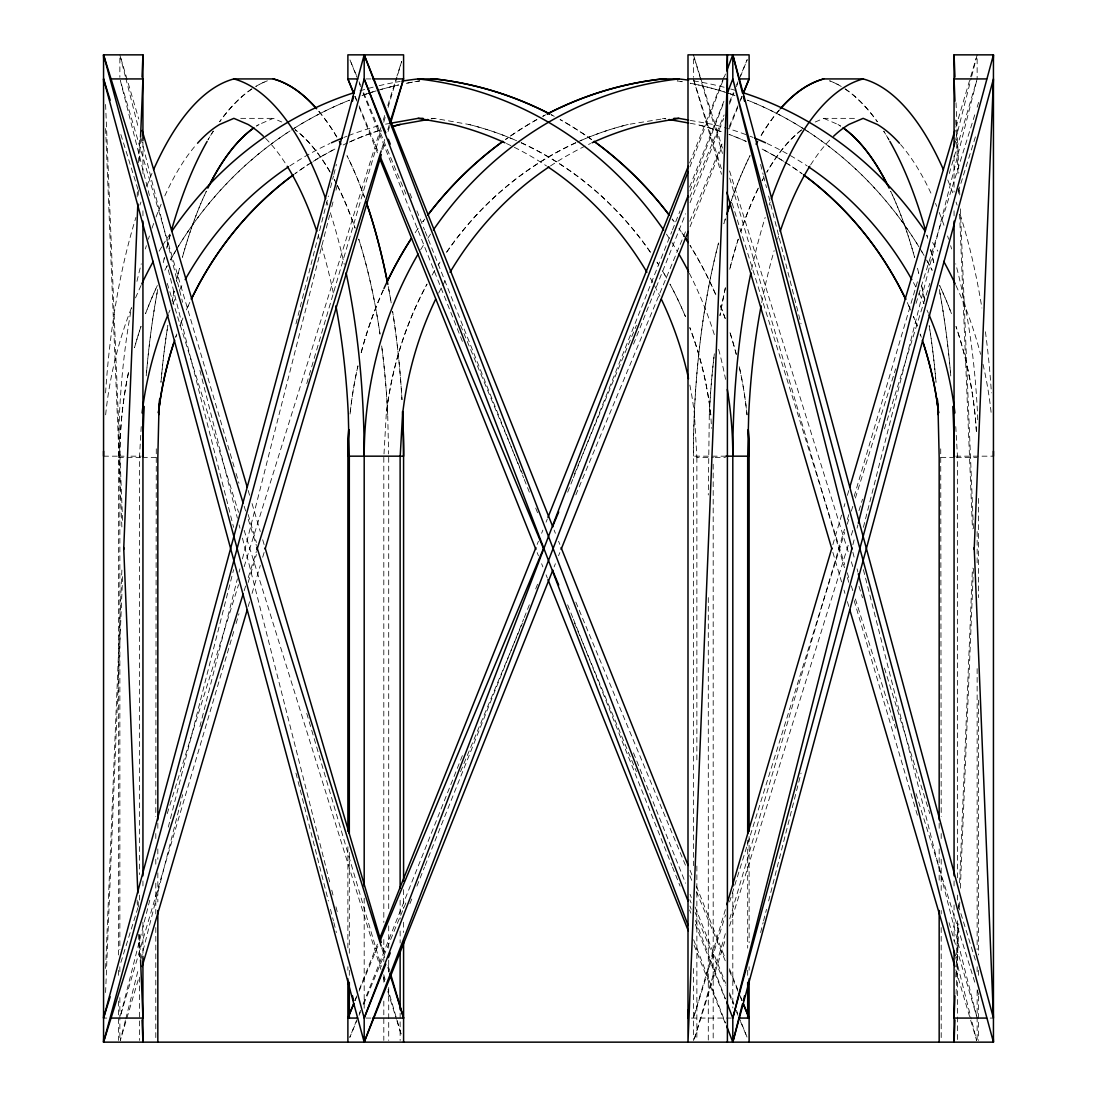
<?xml version="1.0" encoding="UTF-8"?>
<svg xmlns="http://www.w3.org/2000/svg" width="1097" height="1097" viewBox="0 0 1097 1097"><rect width="100%" height="100%" fill="white"/><g stroke="black" fill="none" stroke-linecap="round" stroke-linejoin="round"><path stroke-width="0.75" stroke-dasharray="5 3.75" d="M118.435 954.952L118.435 457.367L119.436 414.639A340.262 130.214 90 0 1 131.558 307.462M709.293 414.639A340.262 130.214 -90 0 1 714.366 353.687A340.262 130.214 90 0 0 709.293 414.639L708.292 494.98M105.586 968.459L122.028 566.395M137.139 196.857L137.413 190.014M138.537 162.63L139.511 138.688M105.586 992.538L122.658 575.089M138.181 195.266L138.469 188.423M139.58 161.053L140.498 138.812M955.734 977.002L956.09 968.459M956.159 966.745L956.57 956.474M956.653 954.774L958.051 920.548M958.531 908.577L958.819 901.734M959.587 882.907L972.463 568.109M956.022 994.252L958.888 924.099M959.587 906.986L959.861 900.143M960.355 888.172L973.437 568.246M141.225 426.596L139.484 457.367L139.484 874.583M156.281 448.824L155.801 816.442M384.005 453.952L386.226 414.639A340.262 314.359 90 0 1 427.062 284.068A340.262 314.359 -90 0 0 386.226 414.639M149.782 900.157L120.286 1016.412L234.127 630.158M168.307 827.083L233.606 569.672M295.957 323.889L328.387 196.006M330.499 187.71L333.447 176.082M333.872 174.423L336.395 164.454M125.346 1020.567L120.286 1040.491L138.743 978.044M125.771 1018.894L138.4 969.076M140.923 959.107L182.637 794.708M199.901 726.612L237.405 578.805M239.077 572.168L239.928 568.849M242.451 558.88L329.649 215.108M331.76 206.812L333.872 198.502M335.97 190.192L337.657 183.556M852.863 544.77L854.549 538.12M857.072 528.151L857.923 524.832M955.652 139.552L971.229 78.106M971.654 76.433L977.139 54.85L977.139 78.929L949.056 174.272M760.605 932.546L763.128 922.577M763.553 920.918L766.501 909.29M768.613 900.994L801.043 773.111M863.394 527.328L976.714 80.588M236.061 623.576L238.968 613.717M248.169 582.48L256.396 554.547M306.749 383.593L381.317 130.461M383.731 122.247L385.184 117.31M388.091 107.451L401.653 61.418L396.963 76.104M248.169 606.559L249.622 601.636M252.049 593.408L260.277 565.476M262.69 557.249L264.144 552.326M382.771 149.617L385.184 141.39M388.091 131.53L389.545 126.594M725.364 909.578L693.414 1018.071L725.501 915.049M832.856 544.674L841.564 515.096M843.991 506.869L844.951 503.592M847.378 495.364L848.831 490.441M955.83 127.17L976.165 58.141M725.364 933.67L693.894 1040.505L725.501 939.128M729.724 918.875L844.471 529.316M847.378 519.443L848.831 514.52M854.152 496.434L917.586 281.106M120.876 962.467L138.702 905.231M167.224 813.645L238.543 584.701M244.151 566.71L381.18 126.799M383.21 120.259L384.745 115.363M387.79 105.545L396.456 77.75M244.151 590.789L245.673 585.894M248.224 577.708L256.369 551.544M381.687 149.247L384.745 139.442M387.79 129.624L389.325 124.715M729.574 901.953L844.704 532.374M847.254 524.201L848.776 519.292M851.327 511.106L852.849 506.211M855.399 498.024L895.646 368.839M916.022 303.416L975.11 113.718M977.153 107.177L979.182 100.636M729.574 926.046L848.776 543.372M851.327 535.199L852.849 530.29M858.965 510.667L862.53 499.217M884.443 428.9L929.776 283.355M958.298 191.769L976.124 134.533M689.944 166.854L725.46 74.047M689.944 190.933L724.226 101.335M354.866 1000.587L356.772 995.815M359.309 989.453L378.369 941.774M537.16 544.414L538.435 541.232M541.616 533.279L542.878 530.098M546.059 522.158L547.334 518.977M689.615 162.932L725.186 73.924M356.772 1019.895L349.778 1037.378L356.443 1021.595M359.309 1013.546L360.584 1010.364M363.121 1004.002L463.483 752.871M567.656 492.196L572.73 479.471M573.374 477.894L671.83 231.522M672.461 229.931L680.085 210.857M689.615 187.011L723.91 101.185M409.935 903.626L411.841 898.854M416.915 886.143L424.539 867.069M425.17 865.478L523.626 619.106M524.27 617.529L529.344 604.804M535.693 588.911L537.599 584.139M633.518 344.129L685.598 213.792M690.054 202.671L723.718 118.435M729.436 104.119L733.879 92.998M736.416 86.636L737.691 83.454M740.228 77.105L747.222 59.622L740.557 75.405M554.122 566.902L555.384 563.721M558.565 555.768L559.84 552.586M690.054 226.75L722.443 145.682M729.436 128.198L737.691 107.547M740.228 101.185L742.134 96.413M355.126 1000.67L356.443 997.502M359.076 991.181L378.191 945.312M574.526 473.986L636.452 325.315M689.821 197.199L724.089 114.952M729.354 102.295L733.303 92.806M736.608 84.908L737.924 81.74M359.076 1015.26L360.392 1012.092M363.697 1004.194L405.863 902.968M460.548 771.685L522.474 623.014M575.843 494.898L685.872 230.768M689.821 221.279L722.772 142.199M729.354 126.374L737.924 105.819M740.557 99.498L741.874 96.33M259.07 124.455A340.262 130.214 -90 0 0 256.492 126.073A340.262 130.214 90 0 1 259.07 124.455L273.263 118.353L281.778 122.014M815.222 122.014L823.737 118.353L856.277 118.353M385.541 124.167L388.804 123.591M431.231 118.929L434.494 118.353L468.762 124.455A340.262 314.359 90 0 1 516.577 140.718M580.423 140.718A340.262 314.359 -90 0 1 628.238 124.455L665.769 118.353M365.904 78.929L371.047 78.929M240.723 118.353L273.263 118.353M431.231 118.353L434.494 118.353M103.557 456.174L124.098 456.174M130.954 456.174L141.225 456.174M725.953 456.174L693.414 456.174L693.414 865.67M955.775 456.174L993.443 456.174M118.435 457.367L140.704 457.367M142.404 457.367L156.117 457.367M689.862 385.074A340.262 314.359 90 0 1 694.456 414.639L696.869 457.367L713.434 457.367M715.148 457.367L725.419 457.367M940.883 457.367L954.596 457.367M956.296 457.367L976.851 457.367M103.557 1018.071L106.82 1018.071M365.904 1018.071L371.047 1018.071M691.425 1018.071L732.81 1018.071M990.18 1018.071L993.443 1018.071M690.246 120.382L713.091 124.455A340.262 314.359 -90 0 1 748.415 135.575M662.506 118.353L665.769 118.929M690.246 123.289L696.773 124.455A340.262 314.359 -90 0 1 722.594 132.106A340.262 314.359 90 0 0 696.773 124.455M823.737 118.353L837.93 124.455A340.262 130.214 -90 0 1 840.508 126.073A340.262 130.214 90 0 0 837.93 124.455M356.443 75.405L349.861 59.595L356.772 77.105M359.076 81.74L360.392 84.908M363.697 92.806L405.863 194.032M460.548 325.315L522.474 473.986M575.843 602.102L685.872 866.232M689.821 875.721L692.454 882.043M696.417 891.532L725.405 961.137M729.354 970.626L737.924 991.181M740.557 997.502L741.874 1000.67M355.126 96.33L356.443 99.498M359.076 105.819L378.191 151.688M574.526 623.014L636.452 771.685M689.821 899.801L691.137 902.968M695.1 912.457L725.405 985.216M729.354 994.705L733.303 1004.194M736.608 1012.092L737.924 1015.26M740.557 1021.595L747.139 1037.405L740.228 1019.895M554.122 530.098L555.384 533.279M558.565 541.232L559.84 544.414M690.054 870.25L692.591 876.613M696.403 886.143L725.624 959.258M729.436 968.802L737.691 989.453M740.228 995.815L742.134 1000.587M409.935 193.374L411.841 198.146M416.915 210.857L424.539 229.931M425.17 231.522L523.626 477.894M524.27 479.471L529.344 492.196M535.693 508.089L537.599 512.861M633.518 752.871L685.598 883.208M690.054 894.329L691.316 897.511M695.128 907.041L725.624 983.337M729.436 992.881L733.879 1004.002M736.416 1010.364L737.691 1013.546M359.309 83.454L360.584 86.636M363.121 92.998L463.483 344.129M567.656 604.804L572.73 617.529M573.374 619.106L671.83 865.478M672.461 867.069L680.085 886.143M689.615 909.989L690.877 913.17M695.333 924.291L725.186 998.997M354.866 96.413L356.772 101.185M359.309 107.547L378.369 155.226M537.16 552.586L538.435 555.768M541.616 563.721L542.878 566.902M546.059 574.842L547.334 578.023M694.058 945.189L725.186 1023.076M689.944 906.067L691.165 909.262M695.457 920.465L725.46 998.873M693.619 939.745L725.46 1022.953M700.037 76.104L693.414 54.85L693.414 77.325M700.544 77.75L722.443 148.068M729.574 170.954L848.776 553.628M851.327 561.801L852.849 566.71M858.965 586.333L862.53 597.783M884.443 668.1L929.776 813.645M958.298 905.231L976.124 962.467M693.921 80.561L721.428 168.869M732.124 203.219L844.704 564.626M847.254 572.799L848.776 577.708M851.327 585.894L852.849 590.789M855.399 598.976L895.646 728.161M916.022 793.584L975.11 983.282M977.153 989.823L979.182 996.364M244.151 506.211L245.673 511.106M248.224 519.292L256.369 545.456M381.687 947.753L384.745 957.558M387.79 967.376L389.325 972.285M120.876 134.533L138.702 191.769M167.224 283.355L238.543 512.299M244.151 530.29L381.18 970.201M383.21 976.741L384.745 981.637M387.79 991.455L396.456 1019.25M396.963 1020.896L401.543 1035.609L388.091 989.549M694.387 58.141L722.457 153.47M729.724 178.125L844.471 567.684M847.378 577.557L848.831 582.48M854.152 600.566L917.586 815.894M949.056 922.728L977.139 1018.071M693.414 78.929L721.497 174.272M832.856 552.326L841.564 581.904M843.991 590.131L844.951 593.408M847.378 601.636L848.831 606.559M955.83 969.83L976.645 1040.505L971.654 1020.567M120.835 58.141L138.743 118.956M248.169 490.441L249.622 495.364M252.049 503.592L260.277 531.524M262.69 539.751L264.144 544.674M382.771 947.383L385.184 955.61M388.091 965.47L389.545 970.406M234.127 466.842L120.355 80.575L149.782 196.843M236.061 473.424L238.968 483.283M248.169 514.52L256.396 542.453M306.749 713.407L381.317 966.539M383.731 974.753L385.184 979.69M760.605 164.454L763.128 174.423M763.553 176.082L766.501 187.71M768.613 196.006L801.043 323.889M863.394 569.672L976.714 1016.412M852.863 552.23L854.549 558.88M857.072 568.849L857.923 572.168M955.652 957.448L971.229 1018.894M119.861 54.85L125.346 76.433M125.771 78.106L138.4 127.924M140.923 137.893L182.637 302.292M199.901 370.388L237.405 518.195M239.077 524.832L239.928 528.151M242.451 538.12L329.649 881.892M331.76 890.188L333.872 898.498M335.97 906.808L337.657 913.444M168.307 269.917L233.606 527.328M295.957 773.111L328.387 900.994M330.499 909.29L333.447 920.918M333.872 922.577L336.395 932.546M955.775 426.596L957.516 457.367L957.516 877.998M940.719 448.824L941.199 816.442M710.774 414.639A340.262 314.359 90 0 0 689.807 327.592A340.262 314.359 -90 0 1 710.774 414.639L711.542 428.31M956.022 102.748L958.888 172.901M959.587 190.014L959.861 196.857M960.355 208.828L973.437 528.754M955.734 119.998L956.09 128.541M956.159 130.255L956.57 140.526M956.653 142.226L958.051 176.452M958.531 188.423L958.819 195.266M959.587 214.093L972.463 528.891M105.586 104.462L122.658 521.911M138.181 901.734L138.469 908.577M139.58 935.947L140.498 958.188M105.586 128.541L122.028 530.605M137.139 900.143L137.413 906.986M138.537 934.37L139.511 958.312L139.484 934.425M977.688 419.767L977.564 414.639A340.262 130.214 -90 0 0 955.734 263.815M387.707 414.639A340.262 130.214 90 0 0 381.591 345.445A340.262 130.214 -90 0 1 387.707 414.639L388.626 453.952M978.565 498.408L978.565 597.577M978.565 700.174L978.565 954.952M978.565 970.338L978.565 977.18M978.565 995.98L978.565 1040.436M977.139 531.565L977.139 564.119M977.139 668.635L977.139 949.632M977.139 966.759L977.139 973.615M977.139 990.756L977.139 1040.546M957.516 895.097L957.516 901.94M957.516 920.753L957.516 1040.436M954.061 155.966L954.061 192.044M954.061 210.816L954.061 216.04M954.061 880.96L954.061 886.239M954.061 904.956L954.061 941.061M941.199 833.542L941.199 840.384M941.199 859.198L941.199 891.683M941.199 910.483L941.199 913.911M941.199 927.582L941.199 1040.436M939.169 823.285L939.169 830.127M939.169 848.927L939.169 881.426M749.114 836.545L749.114 942.776M749.114 966.759L749.114 970.187M747.688 840.384L747.688 948.11M747.688 970.338L747.688 977.18M732.81 893.081L732.81 1007.882M713.187 464.209L713.187 1040.436M708.292 597.577L708.292 1040.436M696.869 457.367L696.869 763.443M696.869 866.027L696.869 1040.436M693.414 968.473L693.414 1040.546M403.586 889.653L403.586 908.508M403.586 922.22L403.586 932.491M400.131 900.226L400.131 919.039M400.131 931.01L400.131 942.981M400.131 1013.08L400.131 1040.436M388.708 457.367L388.708 908.782M388.708 925.882L388.708 948.11M388.708 960.081L388.708 972.038M388.708 987.437L388.708 1040.436M383.813 457.367L383.813 922.454M383.813 939.553L383.813 961.781M383.813 977.18L383.813 984.009M383.813 1001.108L383.813 1040.436M364.19 898.224L364.19 1009.597M349.312 852.355L349.312 953.238M349.312 970.338L349.312 977.18M347.886 846.829L347.886 947.918M347.886 966.759L347.886 970.187M157.831 823.285L157.831 830.127M157.831 848.927L157.831 859.198M157.831 872.869L157.831 901.94M155.801 833.542L155.801 840.384M155.801 859.198L155.801 867.741M155.801 883.126L155.801 913.911M155.801 927.582L155.801 1040.436M142.939 142.253L142.939 174.903M142.939 210.816L142.939 216.04M142.939 880.96L142.939 886.239M142.939 922.097L142.939 954.774M139.484 895.097L139.484 901.94M139.484 977.18L139.484 1040.436M119.861 58.059L119.861 77.325M119.861 456.174A379.219 350.354 -90 0 1 128.829 370.951A379.219 350.354 90 0 0 119.861 456.174L119.861 949.632M119.861 966.759L119.861 973.615M119.861 997.598L119.861 1040.546M118.435 970.338L118.435 977.18M118.435 1001.108L118.435 1040.436M175.479 251.172A379.219 350.354 -90 0 0 170.433 259.934A379.219 350.354 90 0 1 177.207 248.279M176.343 249.718A379.219 350.354 -90 0 1 290.115 130.9M291.528 129.981A379.219 350.354 -90 0 1 349.545 100.156A379.219 350.354 90 0 0 294.38 128.184M366.727 93.876A379.219 350.354 -90 0 0 362.01 95.494A379.219 350.354 90 0 1 369.881 92.834M368.304 93.355A379.219 350.354 -90 0 1 376.23 90.859M377.821 90.379A379.219 350.354 -90 0 1 398.65 84.949A379.219 350.354 90 0 0 381.016 89.447M311.891 162.233A340.262 314.359 90 0 0 294.887 173.765A340.262 314.359 -90 0 1 309.011 164.07M313.344 161.314A340.262 314.359 90 0 1 335.545 148.726A340.262 314.359 -90 0 0 310.451 163.151M343.155 144.955A340.262 314.359 90 0 1 347.763 142.788M349.312 142.089A340.262 314.359 90 0 1 380.81 129.967A340.262 314.359 -90 0 0 346.227 143.501M468.762 124.455A340.262 314.359 -90 0 1 519.676 142.089M521.226 142.788A340.262 314.359 -90 0 1 651.399 253.681A340.262 314.359 90 0 0 518.127 141.403M105.641 414.817A379.219 350.354 -90 0 1 131.667 307.311M135.534 297.877A379.219 350.354 -90 0 1 141.047 285.481M159.161 251.172A379.219 350.354 -90 0 1 161.766 246.839M162.644 245.413A379.219 350.354 -90 0 1 169.884 234.141M359.912 90.859A379.219 350.354 -90 0 1 374.296 86.869M379.109 85.703A379.219 350.354 -90 0 1 400.186 81.439M666.469 234.141A379.219 350.354 -90 0 1 669.225 238.337M671.94 242.56A379.219 350.354 -90 0 1 677.192 251.172M689.382 273.331A379.219 350.354 -90 0 1 714.312 334.585M718.617 349.353A379.219 350.354 -90 0 1 725.542 379.356M506.444 143.501A340.262 314.359 90 0 1 546.539 165.949M650.329 278.117A340.262 314.359 90 0 1 659.887 296.176M168.623 313.262A340.262 314.359 90 0 1 169.98 310.122M172.791 303.883A340.262 314.359 90 0 1 176.466 296.176M179.538 290.102A340.262 314.359 90 0 1 183.542 282.573M289.827 165.949A340.262 314.359 90 0 1 329.909 143.501M343.882 137.44A340.262 314.359 90 0 1 347.022 136.193M348.585 135.575A340.262 314.359 90 0 1 379.041 125.702M178.084 246.839A379.219 350.354 90 0 1 292.954 129.076M371.472 92.326A379.219 350.354 90 0 1 379.411 89.913M728.696 93.355A379.219 350.354 90 0 0 690.26 83.235A379.219 350.354 -90 0 1 725.528 92.326M730.273 93.876A379.219 350.354 90 0 1 734.99 95.494A379.219 350.354 -90 0 0 727.119 92.834M805.472 129.981A379.219 350.354 90 0 0 747.455 100.156A379.219 350.354 -90 0 1 802.62 128.184M806.885 130.9A379.219 350.354 90 0 1 920.657 249.718M921.521 251.172A379.219 350.354 90 0 1 925.745 258.453M926.567 259.934A379.219 350.354 90 0 1 932.176 270.328A379.219 350.354 -90 0 0 924.908 256.986M783.656 161.314A340.262 314.359 -90 0 0 761.455 148.726A340.262 314.359 90 0 1 786.549 163.151M785.109 162.233A340.262 314.359 -90 0 1 802.113 173.765A340.262 314.359 90 0 0 787.989 164.07M575.774 142.788A340.262 314.359 90 0 0 445.601 253.681A340.262 314.359 -90 0 1 578.873 141.403M577.324 142.089A340.262 314.359 90 0 1 628.238 124.455M693.551 80.904A379.219 350.354 90 0 1 729.107 88.555M730.712 89.008A379.219 350.354 90 0 1 737.088 90.859M932.573 242.56A379.219 350.354 90 0 1 937.839 251.172M955.953 285.481A379.219 350.354 90 0 1 980.581 354.317M983.008 364.273A379.219 350.354 90 0 1 991.359 414.817M420.672 249.718A379.219 350.354 90 0 1 425.06 242.56M427.775 238.337A379.219 350.354 90 0 1 430.531 234.141M438.635 293.132A340.262 314.359 -90 0 1 446.671 278.117M550.461 165.949A340.262 314.359 -90 0 1 590.556 143.501M749.978 136.193A340.262 314.359 -90 0 1 753.118 137.44M767.091 143.501A340.262 314.359 -90 0 1 807.173 165.949M913.458 282.573A340.262 314.359 -90 0 1 915.885 287.071M919.012 293.132A340.262 314.359 -90 0 1 924.209 303.883M927.02 310.122A340.262 314.359 -90 0 1 928.377 313.262M845.225 89.008A379.219 145.119 90 0 1 877.353 121.74A379.219 145.119 -90 0 0 842.578 87.28M947.767 179.963A379.219 145.119 90 0 1 953.17 193.977M956.049 202.067A379.219 145.119 90 0 1 957.078 205.07M960.094 214.272A379.219 145.119 90 0 1 981.911 308.01M985.421 331.774A379.219 145.119 90 0 1 991.414 392.877M751.623 269.396A379.219 145.119 90 0 1 765.185 217.398M769.175 205.07A379.219 145.119 90 0 1 770.204 202.067M761.729 302.594A340.262 130.214 -90 0 1 774.153 250.623M777.622 239.201A340.262 130.214 -90 0 1 778.651 236.006M810.669 164.824A340.262 130.214 -90 0 1 831.361 138.428M900.568 144.502A340.262 130.214 -90 0 1 932.189 195.869M935.494 203.398A340.262 130.214 -90 0 1 936.728 206.346M939.169 212.393A340.262 130.214 -90 0 1 944.983 228.176M947.602 236.006A340.262 130.214 -90 0 1 948.631 239.201M950.633 245.687A340.262 130.214 -90 0 1 951.606 248.978M804.046 129.076A379.219 350.354 -90 0 1 918.916 246.839M919.793 248.279A379.219 350.354 -90 0 1 924.072 255.532M251.775 89.008A379.219 145.119 -90 0 0 219.647 121.74A379.219 145.119 90 0 1 254.422 87.28M336.45 183.679A340.262 130.214 -90 0 0 333.406 177.92A340.262 130.214 90 0 1 334.928 180.772M337.19 185.16A340.262 130.214 -90 0 1 355.113 228.176A340.262 130.214 90 0 0 335.696 182.225M105.586 392.877A379.219 145.119 -90 0 1 135.932 217.398M139.922 205.07A379.219 145.119 -90 0 1 140.951 202.067M146.792 186.106A379.219 145.119 -90 0 1 152.36 172.517M326.796 202.067A379.219 145.119 -90 0 1 327.825 205.07M330.334 212.722A379.219 145.119 -90 0 1 344.266 264.363M265.639 138.428A340.262 130.214 90 0 1 286.331 164.824M318.349 236.006A340.262 130.214 90 0 1 319.378 239.201M321.38 245.687A340.262 130.214 90 0 1 333.653 294.517M136.96 281.353A340.262 130.214 90 0 1 141.266 263.815M145.394 248.978A340.262 130.214 90 0 1 146.367 245.687M148.369 239.201A340.262 130.214 90 0 1 149.398 236.006M152.017 228.176A340.262 130.214 90 0 1 153.717 223.349M156.048 217.028A340.262 130.214 90 0 1 161.506 203.398M164.811 195.869A340.262 130.214 90 0 1 196.432 144.502M554.273 116.364A379.219 350.354 90 0 0 551.325 114.787A379.219 350.354 -90 0 1 554.273 116.364M591.448 139.456A379.219 350.354 90 0 0 560.156 119.587A379.219 350.354 -90 0 1 591.448 139.456M674.175 221.786A379.219 350.354 90 0 0 672.2 219.085A379.219 350.354 -90 0 1 674.175 221.786M684.638 236.925A379.219 350.354 90 0 0 679.016 228.601A379.219 350.354 -90 0 1 684.638 236.925M715.793 294.75A379.219 350.354 90 0 0 690.027 245.413A379.219 350.354 -90 0 1 715.793 294.75M725.199 318.445A379.219 350.354 90 0 0 719.742 304.157A379.219 350.354 -90 0 1 725.199 318.445M736.252 354.317A379.219 350.354 90 0 0 729.587 331.335A379.219 350.354 -90 0 1 736.252 354.317M747.03 414.817A379.219 350.354 90 0 0 739.063 365.945A379.219 350.354 -90 0 1 747.03 414.817M140.992 326.481A379.219 350.354 -90 0 0 134.506 347.708A379.219 350.354 90 0 1 140.992 326.481M157.365 285.481A379.219 350.354 -90 0 0 145.544 313.66A379.219 350.354 90 0 1 157.365 285.481M167.183 265.844A379.219 350.354 -90 0 0 164.824 270.328A379.219 350.354 90 0 1 167.183 265.844M419.767 80.904A379.219 350.354 -90 0 0 405.122 83.564A379.219 350.354 90 0 1 419.767 80.904M176.823 334.036A340.262 314.359 90 0 0 175.726 337.149A340.262 314.359 -90 0 1 176.823 334.036M182.952 318.007A340.262 314.359 90 0 0 179.785 325.987A340.262 314.359 -90 0 1 182.952 318.007M189.836 302.333A340.262 314.359 90 0 0 186.298 310.122A340.262 314.359 -90 0 1 189.836 302.333M658.803 264.994A340.262 314.359 -90 0 0 656.993 262.128A340.262 314.359 90 0 1 658.803 264.994M666.647 278.117A340.262 314.359 -90 0 0 662.355 270.767A340.262 314.359 90 0 1 666.647 278.117M685.378 316.43A340.262 314.359 -90 0 0 669.938 284.068A340.262 314.359 90 0 1 685.378 316.43M357.937 365.945A379.219 350.354 -90 0 0 349.97 414.817A379.219 350.354 90 0 1 357.937 365.945M383.264 290.102A379.219 350.354 -90 0 0 360.748 354.317A379.219 350.354 90 0 1 383.264 290.102M417.984 228.601A379.219 350.354 -90 0 0 415.146 232.742A379.219 350.354 90 0 1 417.984 228.601M424.8 219.085A379.219 350.354 -90 0 0 422.825 221.786A379.219 350.354 90 0 1 424.8 219.085M536.844 119.587A379.219 350.354 -90 0 0 505.552 139.456A379.219 350.354 90 0 1 536.844 119.587M545.675 114.787A379.219 350.354 -90 0 0 542.727 116.364A379.219 350.354 90 0 1 545.675 114.787M682.128 81.713A379.219 350.354 90 0 0 677.233 80.904A379.219 350.354 -90 0 1 682.128 81.713M951.456 313.66A379.219 350.354 90 0 0 939.635 285.481A379.219 350.354 -90 0 1 951.456 313.66M976.385 431.327A379.219 350.354 90 0 0 956.008 326.481A379.219 350.354 -90 0 1 976.385 431.327M746.138 141.403A340.262 314.359 -90 0 0 728.943 134.383A340.262 314.359 90 0 1 746.138 141.403M910.702 310.122A340.262 314.359 -90 0 0 907.164 302.333A340.262 314.359 90 0 1 910.702 310.122M917.215 325.987A340.262 314.359 -90 0 0 913.39 316.43A340.262 314.359 90 0 1 917.215 325.987M921.274 337.149A340.262 314.359 -90 0 0 920.177 334.036A340.262 314.359 90 0 1 921.274 337.149M434.645 270.767A340.262 314.359 90 0 0 432.053 275.169A340.262 314.359 -90 0 1 434.645 270.767M440.007 262.128A340.262 314.359 90 0 0 438.197 264.994A340.262 314.359 -90 0 1 440.007 262.128M718.494 243.095A379.219 145.119 -90 0 0 693.414 456.174A379.219 145.119 90 0 1 718.494 243.095M725.309 218.961A379.219 145.119 -90 0 0 723.869 223.733A379.219 145.119 90 0 1 725.309 218.961M750.005 155.692A379.219 145.119 -90 0 0 731.384 200.436A379.219 145.119 90 0 1 750.005 155.692M779.309 109.974A379.219 145.119 -90 0 0 760.207 136.933A379.219 145.119 90 0 1 779.309 109.974M841.248 86.471A379.219 145.119 90 0 0 829.606 80.821A379.219 145.119 -90 0 1 841.248 86.471M889.009 139.909A379.219 145.119 90 0 0 883.716 131.174A379.219 145.119 -90 0 1 889.009 139.909M927.719 238.337A379.219 145.119 90 0 0 926.828 235.046A379.219 145.119 -90 0 1 927.719 238.337M933.753 262.69A379.219 145.119 90 0 0 930.215 247.922A379.219 145.119 -90 0 1 933.753 262.69M950.77 375.983A379.219 145.119 90 0 0 939.279 289.416A379.219 145.119 -90 0 1 950.77 375.983M914.596 257.329A340.262 130.214 -90 0 0 890.627 191.193A340.262 130.214 90 0 1 914.596 257.329M918.738 273.29A340.262 130.214 -90 0 0 917.558 268.532A340.262 130.214 90 0 1 918.738 273.29M924.812 300.989A340.262 130.214 -90 0 0 921.384 284.617A340.262 130.214 90 0 1 924.812 300.989M936.029 382.154A340.262 130.214 -90 0 0 929.186 325.644A340.262 130.214 90 0 1 936.029 382.154M725.364 287.894A340.262 130.214 90 0 0 719.947 315.662A340.262 130.214 -90 0 1 725.364 287.894M738.24 239.201A340.262 130.214 90 0 0 729.519 270.109A340.262 130.214 -90 0 1 738.24 239.201M758.315 188.149A340.262 130.214 90 0 0 740.818 231.275A340.262 130.214 -90 0 1 758.315 188.149M763.594 177.92A340.262 130.214 90 0 0 762.072 180.772A340.262 130.214 -90 0 1 763.594 177.92M801.838 129.72A340.262 130.214 90 0 0 766.789 172.229A340.262 130.214 -90 0 1 801.838 129.72M336.793 136.933A379.219 145.119 90 0 0 317.691 109.974A379.219 145.119 -90 0 1 336.793 136.933M364.478 197.186A379.219 145.119 90 0 0 346.995 155.692A379.219 145.119 -90 0 1 364.478 197.186M391.204 302.895A379.219 145.119 90 0 0 388.173 286.098A379.219 145.119 -90 0 1 391.204 302.895M401.968 399.678A379.219 145.119 90 0 0 392.603 311.438A379.219 145.119 -90 0 1 401.968 399.678M157.721 289.416A379.219 145.119 -90 0 0 146.23 375.983A379.219 145.119 90 0 1 157.721 289.416M164.399 257.726A379.219 145.119 -90 0 0 163.247 262.69A379.219 145.119 90 0 1 164.399 257.726M170.172 235.046A379.219 145.119 -90 0 0 166.374 249.54A379.219 145.119 90 0 1 170.172 235.046M213.284 131.174A379.219 145.119 -90 0 0 207.991 139.909A379.219 145.119 90 0 1 213.284 131.174M267.394 80.821A379.219 145.119 -90 0 0 255.752 86.471A379.219 145.119 90 0 1 267.394 80.821M167.814 325.644A340.262 130.214 90 0 0 160.971 382.154A340.262 130.214 -90 0 1 167.814 325.644M174.176 291.199A340.262 130.214 90 0 0 172.188 300.989A340.262 130.214 -90 0 1 174.176 291.199M179.442 268.532A340.262 130.214 90 0 0 176.356 281.353A340.262 130.214 -90 0 1 179.442 268.532M206.373 191.193A340.262 130.214 90 0 0 182.404 257.329A340.262 130.214 -90 0 1 206.373 191.193M330.211 172.229A340.262 130.214 -90 0 0 295.162 129.72A340.262 130.214 90 0 1 330.211 172.229M380.001 334.036A340.262 130.214 -90 0 0 358.76 239.201A340.262 130.214 90 0 1 380.001 334.036"/><path stroke-width="1.5" d="M158.832 414.639A340.262 130.214 -90 0 1 159.696 399.198A340.262 130.214 90 0 0 158.832 414.639L157.831 457.367L157.831 819.87M110.166 996.816L103.557 1018.071L103.694 1014.643M142.034 77.092L142.939 54.85L103.557 54.85L103.557 1042.15L993.443 1042.15L993.443 54.85L954.061 54.85L954.061 145.778M243.123 594.067L103.557 1042.15L103.694 1038.722M123.7 549.419L137.838 203.823M140.567 137.098L142.939 78.929L112.113 78.929M687.997 1018.071L688.354 1009.514M726.763 70.249L727.393 54.85L727.393 1042.15M954.966 995.829L954.061 1018.071L986.601 1018.071M993.306 58.278L993.443 54.85L732.81 1018.071L732.81 1042.15L726.68 1026.148M954.966 1019.908L954.061 1042.15L954.061 951.222M974.205 549.419L993.443 78.929L732.81 1042.15L742.491 1003.947M352.398 101.349L353.659 96.371M852.026 548.089L732.81 1018.071L726.68 1002.068M858.334 523.173L955.226 141.211M743.341 1000.629L744.602 995.651M103.557 1018.071L364.19 54.85L552.847 526.917M103.557 1042.15L364.19 78.929L364.19 54.85L688.107 901.268M142.144 966.539L247.209 609.85M265.117 549.035L381.317 154.54M390.998 121.671L403.586 78.929L403.586 54.85L347.886 54.85L347.886 78.929L353.591 93.231M726.817 904.655L831.883 547.965M849.791 487.15L954.856 130.461M256.876 549.912L381.18 150.892M389.833 123.083L403.586 78.929L372.761 78.929M688.107 171.653L364.19 1018.071L364.19 1042.15L552.847 570.083M726.68 70.852L732.81 54.85L993.443 1018.071L974.205 547.581M688.107 195.732L364.19 1042.15L103.557 78.929L103.694 82.357M726.68 94.932L732.81 78.929L732.81 54.85L742.491 93.053M357.663 1018.071L347.886 1018.071L353.591 1003.769M379.644 938.593L535.898 547.581M547.965 517.386L688.34 166.113M385.787 964.03L364.19 1018.071L103.557 54.85L103.694 58.278M388.338 957.667L390.244 952.895M561.102 549.419L688.148 231.522M743.409 93.231L749.114 78.929L749.114 54.85L687.997 54.85L687.997 1042.15L727.393 78.929L687.997 78.929M347.886 1018.071L353.81 1003.837M380.165 940.568L543.563 548.322M552.778 526.176L558.716 511.942M743.19 93.163L749.114 78.929L739.337 78.929M390.436 123.289L418.176 118.353L423.072 118.353M400.227 124.455A340.262 314.359 -90 0 0 392.109 126.594A340.262 314.359 90 0 1 400.227 124.455L427.967 119.504M688.614 120.094L678.824 118.353L644.556 124.455A340.262 314.359 -90 0 0 592.092 142.788M153.621 169.596A379.219 145.119 -90 0 1 233.867 78.929L273.263 78.929A379.219 145.119 -90 0 1 316.608 108.713A379.219 145.119 90 0 0 273.263 78.929M357.663 78.929L347.886 78.929L353.81 93.163M401.817 81.164A379.219 350.354 -90 0 1 418.176 78.929L434.494 78.929A379.219 350.354 -90 0 1 549.83 114.019A379.219 350.354 90 0 0 434.494 78.929A379.219 350.354 90 0 0 431.217 79.313A379.219 350.354 -90 0 1 434.494 78.929M662.506 78.929A379.219 350.354 90 0 1 665.783 79.313A379.219 350.354 -90 0 0 662.506 78.929A379.219 350.354 -90 0 0 547.17 114.019A379.219 350.354 90 0 1 662.506 78.929L678.824 78.929A379.219 350.354 90 0 1 688.642 80.177M823.737 78.929A379.219 145.119 -90 0 0 780.392 108.713A379.219 145.119 90 0 1 823.737 78.929L863.133 78.929A379.219 145.119 90 0 1 943.379 169.596M986.601 78.929L954.061 78.929L954.966 101.171M673.928 118.353L678.824 118.353M725.953 456.174L749.114 456.174L749.114 831.403M112.113 1018.071L142.939 1018.071L140.567 959.902M372.761 1018.071L403.586 1018.071L390.998 975.329M739.337 1018.071L749.114 1018.071L743.409 1003.769M669.033 119.504L688.614 123.001M418.176 118.353L452.444 124.455A340.262 314.359 90 0 1 504.908 142.788M743.19 1003.837L749.114 1018.071M380.165 156.432L543.563 548.678M552.778 570.824L558.716 585.058M561.102 547.581L688.148 865.478M385.787 132.97L364.19 78.929L688.107 925.347M388.338 139.333L390.244 144.105M379.644 158.407L535.898 549.419M547.965 579.614L688.34 930.887M103.557 54.85L243.123 502.933M256.876 547.088L381.18 946.108M389.833 973.917L403.586 1018.071M103.557 78.929L110.166 100.184M726.817 192.345L831.883 549.035M849.791 609.85L954.856 966.539M142.144 130.461L247.209 487.15M265.117 547.965L381.317 942.46M743.341 96.371L744.602 101.349M852.026 548.911L732.81 78.929L993.443 1042.15L993.306 1038.722M858.334 573.827L955.226 955.789M352.398 995.651L353.659 1000.629M954.061 54.85L954.966 77.092M123.7 547.581L137.838 893.177M142.034 1019.908L142.939 1042.15L142.939 956.365M938.168 414.639A340.262 130.214 90 0 0 937.304 399.198A340.262 130.214 -90 0 1 938.168 414.639L939.169 457.367L939.169 819.87M954.061 221.183L954.061 875.817M939.169 910.483L939.169 1042.15M749.114 978.757L749.114 1042.15M747.688 833.542L747.688 457.367L748.689 414.639A340.262 130.214 -90 0 1 761.112 305.844M747.688 982.309L747.688 1018.208M727.338 389.49A379.219 350.354 -90 0 1 732.81 456.174L732.81 886.239M403.586 881.097L403.586 456.174A379.219 145.119 -90 0 0 402.572 411.526A379.219 145.119 90 0 1 403.586 456.174L347.886 456.174L347.886 831.403M403.586 941.061L403.586 1042.15M400.131 888.255L400.131 457.367L402.544 414.639A340.262 314.359 -90 0 1 435.632 299.248M400.131 949.81L400.131 1009.665M346.09 272.769A379.219 145.119 -90 0 1 364.19 456.174L364.19 886.239M349.312 833.542L349.312 457.367L348.311 414.639A340.262 130.214 90 0 0 335.888 305.844M349.312 982.309L349.312 1018.208M347.886 978.757L347.886 1042.15M157.831 910.483L157.831 1042.15M142.939 54.85L142.939 140.635M142.939 221.183L142.939 875.817M687.353 241.148A379.219 350.354 90 0 0 685.543 238.337A379.219 350.354 -90 0 1 688.244 242.56M173.628 343.402A340.262 314.359 90 0 0 158.407 412.993A340.262 314.359 -90 0 1 174.67 340.262M141.774 283.945A379.219 350.354 -90 0 1 153.292 261.401M171.749 231.357A379.219 350.354 -90 0 1 353.577 92.834M418.176 78.929A379.219 350.354 -90 0 1 663.658 229.986M678.906 254.065A379.219 350.354 -90 0 1 688.614 271.823M547.952 166.895A340.262 314.359 90 0 1 646.915 272.234M661.368 299.248A340.262 314.359 90 0 1 688.518 378.575M103.557 456.174A379.219 145.119 -90 0 1 103.557 451.21M732.81 456.174A379.219 145.119 90 0 1 750.91 272.769M771.342 198.804A379.219 145.119 90 0 1 863.133 78.929M142.089 412.993A340.262 314.359 90 0 1 167.951 314.839M185.187 279.598A340.262 314.359 90 0 1 288.401 166.895M331.445 142.788A340.262 314.359 90 0 1 342.319 138.071M383.964 288.552A379.219 350.354 -90 0 1 411.457 238.337A379.219 350.354 90 0 0 387.556 280.887M364.19 456.174A379.219 350.354 90 0 1 418.094 254.065M433.342 229.986A379.219 350.354 90 0 1 678.824 78.929M233.867 78.929A379.219 145.119 -90 0 1 325.658 198.804M922.33 340.262A340.262 314.359 -90 0 1 938.593 412.993A340.262 314.359 90 0 0 923.372 343.402M993.443 451.21A379.219 145.119 90 0 1 993.443 456.174M743.423 92.834A379.219 350.354 90 0 1 925.251 231.357M943.708 261.401A379.219 350.354 90 0 1 955.226 283.945M450.085 272.234A340.262 314.359 -90 0 1 549.048 166.895M754.681 138.071A340.262 314.359 -90 0 1 765.555 142.788M808.599 166.895A340.262 314.359 -90 0 1 911.813 279.598M929.049 314.839A340.262 314.359 -90 0 1 954.911 412.993M726.776 214.272A379.219 145.119 -90 0 1 730.808 202.067A379.219 145.119 90 0 0 727.764 211.173M756.052 144.173A379.219 145.119 -90 0 1 757.588 141.431M843.086 127.828A340.262 130.214 -90 0 1 887.665 185.16M780.214 231.275A340.262 130.214 -90 0 1 809.764 166.264M833.651 136.193A340.262 130.214 -90 0 1 848.927 124.455L863.133 118.353L877.326 124.455A340.262 130.214 -90 0 1 899.444 143.227M889.886 141.431A379.219 145.119 -90 0 1 925.47 230.164M952.813 406.48A379.219 145.119 -90 0 1 954.061 456.174M844.361 128.747A340.262 130.214 90 0 1 889.146 188.149M387.2 281.134A379.219 145.119 90 0 0 366.192 202.067A379.219 145.119 -90 0 1 387.858 284.438M142.939 456.174A379.219 145.119 -90 0 1 144.187 406.48M171.53 230.164A379.219 145.119 -90 0 1 207.114 141.431M207.854 188.149A340.262 130.214 90 0 1 252.639 128.747M263.349 136.193A340.262 130.214 90 0 0 248.073 124.455L233.867 118.353L219.674 124.455A340.262 130.214 90 0 0 197.556 143.227M287.236 166.264A340.262 130.214 90 0 1 316.786 231.275M339.412 141.431A379.219 145.119 -90 0 1 340.948 144.173M209.335 185.16A340.262 130.214 -90 0 1 253.914 127.828M669.197 215.081A379.219 350.354 90 0 0 594.19 141.431A379.219 350.354 -90 0 1 669.197 215.081M749.114 456.174A379.219 350.354 90 0 0 748.264 429.667A379.219 350.354 -90 0 1 749.114 456.174M293.557 174.738A340.262 314.359 90 0 0 191.303 299.248A340.262 314.359 -90 0 1 293.557 174.738M348.736 429.667A379.219 350.354 -90 0 0 347.886 456.174A379.219 350.354 90 0 1 348.736 429.667M502.81 141.431A379.219 350.354 -90 0 0 427.803 215.081A379.219 350.354 90 0 1 502.81 141.431M905.697 299.248A340.262 314.359 -90 0 0 803.443 174.738A340.262 314.359 90 0 1 905.697 299.248"/></g></svg>
